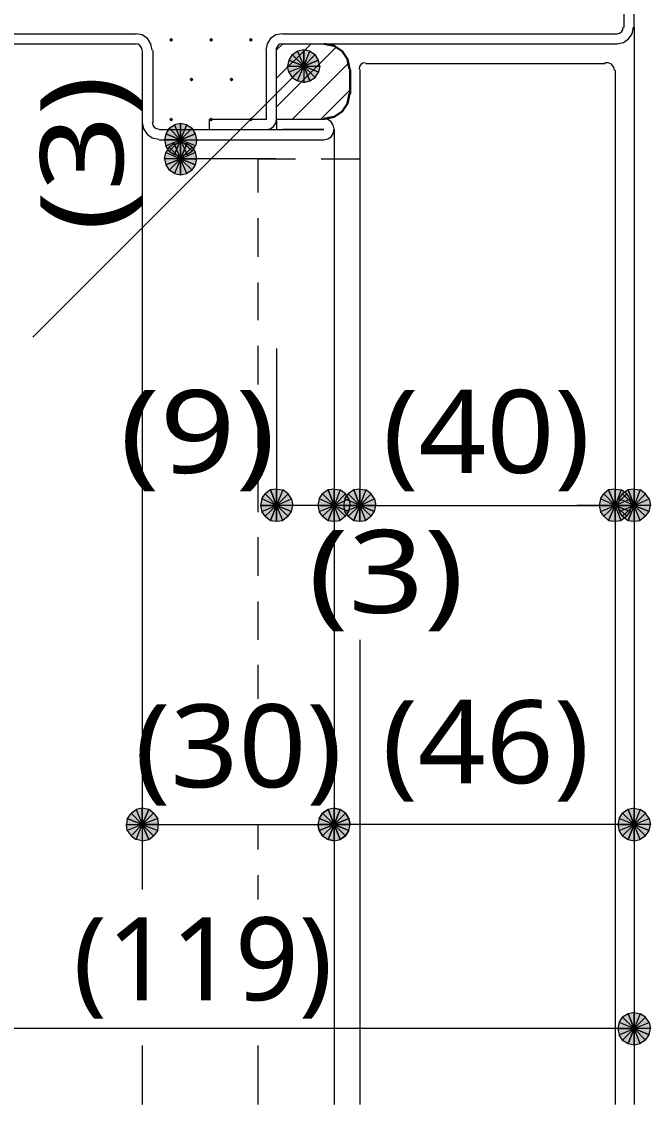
# Model space of a CAD drawing. Header units: millimetres. Extents: x 0 to 420, y 0 to 297.
# Drawn here: x 331.48 to 351.18, y 219.65 to 253.55 of the extents above; entities that cross this region are included whole.
import ezdxf
from ezdxf.enums import TextEntityAlignment as Align

# ---------------------------------------------------------------- set-up
doc = ezdxf.new("R2010")
doc.units = ezdxf.units.MM
doc.styles.add('kst32b', font='NotoSansJP-Variable.ttf')

msp = doc.modelspace()

# ---------------------------------------------------------------- hatches: boundary and pattern name
for points in [[(336.169, 253.026), (336.148, 253.005), (336.127, 252.984), (336.148, 252.963), (336.169, 252.942), (336.19, 252.963), (336.211, 252.984), (336.19, 253.005), (336.169, 253.026)], [(337.418, 253.026), (337.397, 253.005), (337.376, 252.984), (337.397, 252.963), (337.418, 252.942), (337.439, 252.963), (337.46, 252.984), (337.439, 253.005), (337.418, 253.026)], [(338.667, 253.026), (338.646, 253.005), (338.624, 252.984), (338.646, 252.963), (338.667, 252.942), (338.688, 252.963), (338.709, 252.984), (338.688, 253.005), (338.667, 253.026)], [(340.508, 251.693), (340.678, 251.799), (340.318, 252.158), (340.508, 251.693)], [(336.804, 251.778), (336.783, 251.756), (336.762, 251.735), (336.783, 251.714), (336.804, 251.693), (336.825, 251.714), (336.846, 251.735), (336.825, 251.756), (336.804, 251.778)], [(338.053, 251.778), (338.032, 251.756), (338.011, 251.735), (338.032, 251.714), (338.053, 251.693), (338.074, 251.714), (338.095, 251.735), (338.074, 251.756), (338.053, 251.778)], [(336.169, 250.529), (336.148, 250.507), (336.127, 250.486), (336.148, 250.465), (336.169, 250.444), (336.19, 250.465), (336.211, 250.486), (336.19, 250.507), (336.169, 250.529)], [(337.418, 250.529), (337.397, 250.507), (337.376, 250.486), (337.397, 250.465), (337.418, 250.444), (337.439, 250.465), (337.46, 250.486), (337.439, 250.507), (337.418, 250.529)], [(338.667, 250.529), (338.646, 250.507), (338.624, 250.486), (338.646, 250.465), (338.667, 250.444), (338.688, 250.465), (338.709, 250.486), (338.688, 250.507), (338.667, 250.529)], [(336, 250.042), (335.957, 249.851), (336.465, 249.851), (336, 250.042)], [(336.931, 249.068), (336.973, 249.259), (336.465, 249.259), (336.931, 249.068)], [(339.28, 237.934), (339.471, 237.913), (339.471, 238.4), (339.28, 237.934)], [(341.08, 237.934), (341.27, 237.913), (341.27, 238.4), (341.08, 237.934)], [(341.884, 237.934), (342.075, 237.913), (342.075, 238.4), (341.884, 237.934)], [(349.864, 237.934), (350.076, 237.913), (350.076, 238.4), (349.864, 237.934)], [(350.478, 237.934), (350.668, 237.913), (350.668, 238.4), (350.478, 237.934)], [(335.471, 228.875), (335.259, 228.917), (335.259, 228.409), (335.471, 228.875)], [(341.461, 228.875), (341.27, 228.917), (341.27, 228.409), (341.461, 228.875)], [(341.08, 227.944), (341.27, 227.901), (341.27, 228.409), (341.08, 227.944)], [(350.478, 227.944), (350.668, 227.901), (350.668, 228.409), (350.478, 227.944)], [(350.478, 221.551), (350.668, 221.509), (350.668, 222.017), (350.478, 221.551)]]:
    msp.add_hatch(color=7).paths.add_polyline_path(points)
h = msp.add_hatch(color=7)
h.paths.add_polyline_path([(340.318, 252.666), (340.127, 252.624), (340.318, 252.158), (340.318, 252.666)])
h.paths.add_polyline_path([(340.127, 252.624), (340.318, 252.158), (339.958, 252.518), (340.127, 252.624)])
h.paths.add_polyline_path([(340.318, 252.158), (339.958, 252.518), (339.852, 252.349), (340.318, 252.158)])
h = msp.add_hatch(color=7)
h.paths.add_polyline_path([(340.783, 252.349), (340.678, 252.518), (340.318, 252.158), (340.783, 252.349)])
h.paths.add_polyline_path([(340.678, 252.518), (340.318, 252.158), (340.508, 252.624), (340.678, 252.518)])
h.paths.add_polyline_path([(340.318, 252.158), (340.508, 252.624), (340.318, 252.666), (340.318, 252.158)])
h = msp.add_hatch(color=7)
h.paths.add_polyline_path([(339.852, 252.349), (339.81, 252.158), (340.318, 252.158), (339.852, 252.349)])
h.paths.add_polyline_path([(339.81, 252.158), (340.318, 252.158), (339.852, 251.968), (339.81, 252.158)])
h.paths.add_polyline_path([(340.318, 252.158), (339.852, 251.968), (339.958, 251.799), (340.318, 252.158)])
h = msp.add_hatch(color=7)
h.paths.add_polyline_path([(340.678, 251.799), (340.783, 251.968), (340.318, 252.158), (340.678, 251.799)])
h.paths.add_polyline_path([(340.783, 251.968), (340.318, 252.158), (340.826, 252.158), (340.783, 251.968)])
h.paths.add_polyline_path([(340.318, 252.158), (340.826, 252.158), (340.783, 252.349), (340.318, 252.158)])
h = msp.add_hatch(color=7)
h.paths.add_polyline_path([(339.958, 251.799), (340.127, 251.693), (340.318, 252.158), (339.958, 251.799)])
h.paths.add_polyline_path([(340.127, 251.693), (340.318, 252.158), (340.318, 251.65), (340.127, 251.693)])
h.paths.add_polyline_path([(340.318, 252.158), (340.318, 251.65), (340.508, 251.693), (340.318, 252.158)])
h = msp.add_hatch(color=7)
h.paths.add_polyline_path([(336.465, 250.359), (336.275, 250.317), (336.465, 249.851), (336.465, 250.359)])
h.paths.add_polyline_path([(336.275, 250.317), (336.465, 249.851), (336.105, 250.211), (336.275, 250.317)])
h.paths.add_polyline_path([(336.465, 249.851), (336.105, 250.211), (336, 250.042), (336.465, 249.851)])
h = msp.add_hatch(color=7)
h.paths.add_polyline_path([(336.931, 250.042), (336.825, 250.211), (336.465, 249.851), (336.931, 250.042)])
h.paths.add_polyline_path([(336.825, 250.211), (336.465, 249.851), (336.656, 250.317), (336.825, 250.211)])
h.paths.add_polyline_path([(336.465, 249.851), (336.656, 250.317), (336.465, 250.359), (336.465, 249.851)])
h = msp.add_hatch(color=7)
h.paths.add_polyline_path([(336.825, 249.491), (336.931, 249.661), (336.465, 249.851), (336.825, 249.491)])
h.paths.add_polyline_path([(336.931, 249.661), (336.465, 249.851), (336.973, 249.851), (336.931, 249.661)])
h.paths.add_polyline_path([(336.465, 249.851), (336.973, 249.851), (336.931, 250.042), (336.465, 249.851)])
h = msp.add_hatch(color=7)
h.paths.add_polyline_path([(335.957, 249.851), (336, 249.661), (336.465, 249.851), (335.957, 249.851)])
h.paths.add_polyline_path([(336, 249.661), (336.465, 249.851), (336.105, 249.491), (336, 249.661)])
h.paths.add_polyline_path([(336.465, 249.851), (336.105, 249.491), (336.275, 249.386), (336.465, 249.851)])
h = msp.add_hatch(color=7)
h.paths.add_polyline_path([(336.105, 249.618), (336, 249.449), (336.465, 249.259), (336.105, 249.618)])
h.paths.add_polyline_path([(336, 249.449), (336.465, 249.259), (335.957, 249.259), (336, 249.449)])
h.paths.add_polyline_path([(336.465, 249.259), (335.957, 249.259), (336, 249.068), (336.465, 249.259)])
h = msp.add_hatch(color=7)
h.paths.add_polyline_path([(336.656, 249.724), (336.465, 249.767), (336.465, 249.259), (336.656, 249.724)])
h.paths.add_polyline_path([(336.465, 249.767), (336.465, 249.259), (336.275, 249.724), (336.465, 249.767)])
h.paths.add_polyline_path([(336.465, 249.259), (336.275, 249.724), (336.105, 249.618), (336.465, 249.259)])
h = msp.add_hatch(color=7)
h.paths.add_polyline_path([(336.275, 249.386), (336.465, 249.343), (336.465, 249.851), (336.275, 249.386)])
h.paths.add_polyline_path([(336.465, 249.343), (336.465, 249.851), (336.656, 249.386), (336.465, 249.343)])
h.paths.add_polyline_path([(336.465, 249.851), (336.656, 249.386), (336.825, 249.491), (336.465, 249.851)])
h = msp.add_hatch(color=7)
h.paths.add_polyline_path([(336.973, 249.259), (336.931, 249.449), (336.465, 249.259), (336.973, 249.259)])
h.paths.add_polyline_path([(336.931, 249.449), (336.465, 249.259), (336.825, 249.618), (336.931, 249.449)])
h.paths.add_polyline_path([(336.465, 249.259), (336.825, 249.618), (336.656, 249.724), (336.465, 249.259)])
h = msp.add_hatch(color=7)
h.paths.add_polyline_path([(336, 249.068), (336.105, 248.899), (336.465, 249.259), (336, 249.068)])
h.paths.add_polyline_path([(336.105, 248.899), (336.465, 249.259), (336.275, 248.793), (336.105, 248.899)])
h.paths.add_polyline_path([(336.465, 249.259), (336.275, 248.793), (336.465, 248.751), (336.465, 249.259)])
h = msp.add_hatch(color=7)
h.paths.add_polyline_path([(336.465, 248.751), (336.656, 248.793), (336.465, 249.259), (336.465, 248.751)])
h.paths.add_polyline_path([(336.656, 248.793), (336.465, 249.259), (336.825, 248.899), (336.656, 248.793)])
h.paths.add_polyline_path([(336.465, 249.259), (336.825, 248.899), (336.931, 249.068), (336.465, 249.259)])
h = msp.add_hatch(color=7)
h.paths.add_polyline_path([(339.28, 238.887), (339.111, 238.76), (339.471, 238.4), (339.28, 238.887)])
h.paths.add_polyline_path([(339.111, 238.76), (339.471, 238.4), (339.005, 238.612), (339.111, 238.76)])
h.paths.add_polyline_path([(339.471, 238.4), (339.005, 238.612), (338.963, 238.4), (339.471, 238.4)])
h = msp.add_hatch(color=7)
h.paths.add_polyline_path([(339.831, 238.76), (339.662, 238.887), (339.471, 238.4), (339.831, 238.76)])
h.paths.add_polyline_path([(339.662, 238.887), (339.471, 238.4), (339.471, 238.908), (339.662, 238.887)])
h.paths.add_polyline_path([(339.471, 238.4), (339.471, 238.908), (339.28, 238.887), (339.471, 238.4)])
h = msp.add_hatch(color=7)
h.paths.add_polyline_path([(339.937, 238.21), (339.979, 238.4), (339.471, 238.4), (339.937, 238.21)])
h.paths.add_polyline_path([(339.979, 238.4), (339.471, 238.4), (339.937, 238.612), (339.979, 238.4)])
h.paths.add_polyline_path([(339.471, 238.4), (339.937, 238.612), (339.831, 238.76), (339.471, 238.4)])
h = msp.add_hatch(color=7)
h.paths.add_polyline_path([(341.08, 238.887), (340.91, 238.76), (341.27, 238.4), (341.08, 238.887)])
h.paths.add_polyline_path([(340.91, 238.76), (341.27, 238.4), (340.804, 238.612), (340.91, 238.76)])
h.paths.add_polyline_path([(341.27, 238.4), (340.804, 238.612), (340.762, 238.4), (341.27, 238.4)])
h = msp.add_hatch(color=7)
h.paths.add_polyline_path([(341.63, 238.76), (341.461, 238.887), (341.27, 238.4), (341.63, 238.76)])
h.paths.add_polyline_path([(341.461, 238.887), (341.27, 238.4), (341.27, 238.908), (341.461, 238.887)])
h.paths.add_polyline_path([(341.27, 238.4), (341.27, 238.908), (341.08, 238.887), (341.27, 238.4)])
h = msp.add_hatch(color=7)
h.paths.add_polyline_path([(341.736, 238.21), (341.778, 238.4), (341.27, 238.4), (341.736, 238.21)])
h.paths.add_polyline_path([(341.778, 238.4), (341.27, 238.4), (341.736, 238.612), (341.778, 238.4)])
h.paths.add_polyline_path([(341.27, 238.4), (341.736, 238.612), (341.63, 238.76), (341.27, 238.4)])
h = msp.add_hatch(color=7)
h.paths.add_polyline_path([(341.884, 238.887), (341.715, 238.76), (342.075, 238.4), (341.884, 238.887)])
h.paths.add_polyline_path([(341.715, 238.76), (342.075, 238.4), (341.609, 238.612), (341.715, 238.76)])
h.paths.add_polyline_path([(342.075, 238.4), (341.609, 238.612), (341.566, 238.4), (342.075, 238.4)])
h = msp.add_hatch(color=7)
h.paths.add_polyline_path([(342.434, 238.76), (342.265, 238.887), (342.075, 238.4), (342.434, 238.76)])
h.paths.add_polyline_path([(342.265, 238.887), (342.075, 238.4), (342.075, 238.908), (342.265, 238.887)])
h.paths.add_polyline_path([(342.075, 238.4), (342.075, 238.908), (341.884, 238.887), (342.075, 238.4)])
h = msp.add_hatch(color=7)
h.paths.add_polyline_path([(342.54, 238.21), (342.582, 238.4), (342.075, 238.4), (342.54, 238.21)])
h.paths.add_polyline_path([(342.582, 238.4), (342.075, 238.4), (342.54, 238.612), (342.582, 238.4)])
h.paths.add_polyline_path([(342.075, 238.4), (342.54, 238.612), (342.434, 238.76), (342.075, 238.4)])
h = msp.add_hatch(color=7)
h.paths.add_polyline_path([(349.864, 238.887), (349.716, 238.76), (350.076, 238.4), (349.864, 238.887)])
h.paths.add_polyline_path([(349.716, 238.76), (350.076, 238.4), (349.61, 238.612), (349.716, 238.76)])
h.paths.add_polyline_path([(350.076, 238.4), (349.61, 238.612), (349.568, 238.4), (350.076, 238.4)])
h = msp.add_hatch(color=7)
h.paths.add_polyline_path([(350.435, 238.76), (350.266, 238.887), (350.076, 238.4), (350.435, 238.76)])
h.paths.add_polyline_path([(350.266, 238.887), (350.076, 238.4), (350.076, 238.908), (350.266, 238.887)])
h.paths.add_polyline_path([(350.076, 238.4), (350.076, 238.908), (349.864, 238.887), (350.076, 238.4)])
h = msp.add_hatch(color=7)
h.paths.add_polyline_path([(350.541, 238.21), (350.584, 238.4), (350.076, 238.4), (350.541, 238.21)])
h.paths.add_polyline_path([(350.584, 238.4), (350.076, 238.4), (350.541, 238.612), (350.584, 238.4)])
h.paths.add_polyline_path([(350.076, 238.4), (350.541, 238.612), (350.435, 238.76), (350.076, 238.4)])
h = msp.add_hatch(color=7)
h.paths.add_polyline_path([(350.478, 238.887), (350.308, 238.76), (350.668, 238.4), (350.478, 238.887)])
h.paths.add_polyline_path([(350.308, 238.76), (350.668, 238.4), (350.203, 238.612), (350.308, 238.76)])
h.paths.add_polyline_path([(350.668, 238.4), (350.203, 238.612), (350.16, 238.4), (350.668, 238.4)])
h = msp.add_hatch(color=7)
h.paths.add_polyline_path([(351.028, 238.76), (350.859, 238.887), (350.668, 238.4), (351.028, 238.76)])
h.paths.add_polyline_path([(350.859, 238.887), (350.668, 238.4), (350.668, 238.908), (350.859, 238.887)])
h.paths.add_polyline_path([(350.668, 238.4), (350.668, 238.908), (350.478, 238.887), (350.668, 238.4)])
h = msp.add_hatch(color=7)
h.paths.add_polyline_path([(351.134, 238.21), (351.176, 238.4), (350.668, 238.4), (351.134, 238.21)])
h.paths.add_polyline_path([(351.176, 238.4), (350.668, 238.4), (351.134, 238.612), (351.176, 238.4)])
h.paths.add_polyline_path([(350.668, 238.4), (351.134, 238.612), (351.028, 238.76), (350.668, 238.4)])
h = msp.add_hatch(color=7)
h.paths.add_polyline_path([(338.963, 238.4), (339.005, 238.21), (339.471, 238.4), (338.963, 238.4)])
h.paths.add_polyline_path([(339.005, 238.21), (339.471, 238.4), (339.111, 238.062), (339.005, 238.21)])
h.paths.add_polyline_path([(339.471, 238.4), (339.111, 238.062), (339.28, 237.934), (339.471, 238.4)])
h = msp.add_hatch(color=7)
h.paths.add_polyline_path([(339.471, 237.913), (339.662, 237.934), (339.471, 238.4), (339.471, 237.913)])
h.paths.add_polyline_path([(339.662, 237.934), (339.471, 238.4), (339.831, 238.062), (339.662, 237.934)])
h.paths.add_polyline_path([(339.471, 238.4), (339.831, 238.062), (339.937, 238.21), (339.471, 238.4)])
h = msp.add_hatch(color=7)
h.paths.add_polyline_path([(340.762, 238.4), (340.804, 238.21), (341.27, 238.4), (340.762, 238.4)])
h.paths.add_polyline_path([(340.804, 238.21), (341.27, 238.4), (340.91, 238.062), (340.804, 238.21)])
h.paths.add_polyline_path([(341.27, 238.4), (340.91, 238.062), (341.08, 237.934), (341.27, 238.4)])
h = msp.add_hatch(color=7)
h.paths.add_polyline_path([(341.27, 237.913), (341.461, 237.934), (341.27, 238.4), (341.27, 237.913)])
h.paths.add_polyline_path([(341.461, 237.934), (341.27, 238.4), (341.63, 238.062), (341.461, 237.934)])
h.paths.add_polyline_path([(341.27, 238.4), (341.63, 238.062), (341.736, 238.21), (341.27, 238.4)])
h = msp.add_hatch(color=7)
h.paths.add_polyline_path([(341.566, 238.4), (341.609, 238.21), (342.075, 238.4), (341.566, 238.4)])
h.paths.add_polyline_path([(341.609, 238.21), (342.075, 238.4), (341.715, 238.062), (341.609, 238.21)])
h.paths.add_polyline_path([(342.075, 238.4), (341.715, 238.062), (341.884, 237.934), (342.075, 238.4)])
h = msp.add_hatch(color=7)
h.paths.add_polyline_path([(342.075, 237.913), (342.265, 237.934), (342.075, 238.4), (342.075, 237.913)])
h.paths.add_polyline_path([(342.265, 237.934), (342.075, 238.4), (342.434, 238.062), (342.265, 237.934)])
h.paths.add_polyline_path([(342.075, 238.4), (342.434, 238.062), (342.54, 238.21), (342.075, 238.4)])
h = msp.add_hatch(color=7)
h.paths.add_polyline_path([(349.568, 238.4), (349.61, 238.21), (350.076, 238.4), (349.568, 238.4)])
h.paths.add_polyline_path([(349.61, 238.21), (350.076, 238.4), (349.716, 238.062), (349.61, 238.21)])
h.paths.add_polyline_path([(350.076, 238.4), (349.716, 238.062), (349.864, 237.934), (350.076, 238.4)])
h = msp.add_hatch(color=7)
h.paths.add_polyline_path([(350.076, 237.913), (350.266, 237.934), (350.076, 238.4), (350.076, 237.913)])
h.paths.add_polyline_path([(350.266, 237.934), (350.076, 238.4), (350.435, 238.062), (350.266, 237.934)])
h.paths.add_polyline_path([(350.076, 238.4), (350.435, 238.062), (350.541, 238.21), (350.076, 238.4)])
h = msp.add_hatch(color=7)
h.paths.add_polyline_path([(350.16, 238.4), (350.203, 238.21), (350.668, 238.4), (350.16, 238.4)])
h.paths.add_polyline_path([(350.203, 238.21), (350.668, 238.4), (350.308, 238.062), (350.203, 238.21)])
h.paths.add_polyline_path([(350.668, 238.4), (350.308, 238.062), (350.478, 237.934), (350.668, 238.4)])
h = msp.add_hatch(color=7)
h.paths.add_polyline_path([(350.668, 237.913), (350.859, 237.934), (350.668, 238.4), (350.668, 237.913)])
h.paths.add_polyline_path([(350.859, 237.934), (350.668, 238.4), (351.028, 238.062), (350.859, 237.934)])
h.paths.add_polyline_path([(350.668, 238.4), (351.028, 238.062), (351.134, 238.21), (350.668, 238.4)])
h = msp.add_hatch(color=7)
h.paths.add_polyline_path([(335.259, 228.917), (335.068, 228.875), (335.259, 228.409), (335.259, 228.917)])
h.paths.add_polyline_path([(335.068, 228.875), (335.259, 228.409), (334.92, 228.769), (335.068, 228.875)])
h.paths.add_polyline_path([(335.259, 228.409), (334.92, 228.769), (334.793, 228.6), (335.259, 228.409)])
h = msp.add_hatch(color=7)
h.paths.add_polyline_path([(335.767, 228.409), (335.746, 228.6), (335.259, 228.409), (335.767, 228.409)])
h.paths.add_polyline_path([(335.746, 228.6), (335.259, 228.409), (335.619, 228.769), (335.746, 228.6)])
h.paths.add_polyline_path([(335.259, 228.409), (335.619, 228.769), (335.471, 228.875), (335.259, 228.409)])
h = msp.add_hatch(color=7)
h.paths.add_polyline_path([(341.08, 228.875), (340.91, 228.769), (341.27, 228.409), (341.08, 228.875)])
h.paths.add_polyline_path([(340.91, 228.769), (341.27, 228.409), (340.804, 228.6), (340.91, 228.769)])
h.paths.add_polyline_path([(341.27, 228.409), (340.804, 228.6), (340.762, 228.409), (341.27, 228.409)])
h = msp.add_hatch(color=7)
h.paths.add_polyline_path([(341.27, 228.917), (341.08, 228.875), (341.27, 228.409), (341.27, 228.917)])
h.paths.add_polyline_path([(341.08, 228.875), (341.27, 228.409), (340.91, 228.769), (341.08, 228.875)])
h.paths.add_polyline_path([(341.27, 228.409), (340.91, 228.769), (340.804, 228.6), (341.27, 228.409)])
h = msp.add_hatch(color=7)
h.paths.add_polyline_path([(341.63, 228.769), (341.461, 228.875), (341.27, 228.409), (341.63, 228.769)])
h.paths.add_polyline_path([(341.461, 228.875), (341.27, 228.409), (341.27, 228.917), (341.461, 228.875)])
h.paths.add_polyline_path([(341.27, 228.409), (341.27, 228.917), (341.08, 228.875), (341.27, 228.409)])
h = msp.add_hatch(color=7)
h.paths.add_polyline_path([(341.778, 228.409), (341.736, 228.6), (341.27, 228.409), (341.778, 228.409)])
h.paths.add_polyline_path([(341.736, 228.6), (341.27, 228.409), (341.63, 228.769), (341.736, 228.6)])
h.paths.add_polyline_path([(341.27, 228.409), (341.63, 228.769), (341.461, 228.875), (341.27, 228.409)])
h = msp.add_hatch(color=7)
h.paths.add_polyline_path([(350.478, 228.875), (350.308, 228.769), (350.668, 228.409), (350.478, 228.875)])
h.paths.add_polyline_path([(350.308, 228.769), (350.668, 228.409), (350.203, 228.6), (350.308, 228.769)])
h.paths.add_polyline_path([(350.668, 228.409), (350.203, 228.6), (350.16, 228.409), (350.668, 228.409)])
h = msp.add_hatch(color=7)
h.paths.add_polyline_path([(351.028, 228.769), (350.859, 228.875), (350.668, 228.409), (351.028, 228.769)])
h.paths.add_polyline_path([(350.859, 228.875), (350.668, 228.409), (350.668, 228.917), (350.859, 228.875)])
h.paths.add_polyline_path([(350.668, 228.409), (350.668, 228.917), (350.478, 228.875), (350.668, 228.409)])
h = msp.add_hatch(color=7)
h.paths.add_polyline_path([(334.793, 228.6), (334.772, 228.409), (335.259, 228.409), (334.793, 228.6)])
h.paths.add_polyline_path([(334.772, 228.409), (335.259, 228.409), (334.793, 228.219), (334.772, 228.409)])
h.paths.add_polyline_path([(335.259, 228.409), (334.793, 228.219), (334.92, 228.05), (335.259, 228.409)])
h = msp.add_hatch(color=7)
h.paths.add_polyline_path([(340.804, 228.6), (340.762, 228.409), (341.27, 228.409), (340.804, 228.6)])
h.paths.add_polyline_path([(340.762, 228.409), (341.27, 228.409), (340.804, 228.219), (340.762, 228.409)])
h.paths.add_polyline_path([(341.27, 228.409), (340.804, 228.219), (340.91, 228.05), (341.27, 228.409)])
h = msp.add_hatch(color=7)
h.paths.add_polyline_path([(341.736, 228.219), (341.778, 228.409), (341.27, 228.409), (341.736, 228.219)])
h.paths.add_polyline_path([(341.778, 228.409), (341.27, 228.409), (341.736, 228.6), (341.778, 228.409)])
h.paths.add_polyline_path([(341.27, 228.409), (341.736, 228.6), (341.63, 228.769), (341.27, 228.409)])
h = msp.add_hatch(color=7)
h.paths.add_polyline_path([(351.134, 228.219), (351.176, 228.409), (350.668, 228.409), (351.134, 228.219)])
h.paths.add_polyline_path([(351.176, 228.409), (350.668, 228.409), (351.134, 228.6), (351.176, 228.409)])
h.paths.add_polyline_path([(350.668, 228.409), (351.134, 228.6), (351.028, 228.769), (350.668, 228.409)])
h = msp.add_hatch(color=7)
h.paths.add_polyline_path([(334.92, 228.05), (335.068, 227.944), (335.259, 228.409), (334.92, 228.05)])
h.paths.add_polyline_path([(335.068, 227.944), (335.259, 228.409), (335.259, 227.901), (335.068, 227.944)])
h.paths.add_polyline_path([(335.259, 228.409), (335.259, 227.901), (335.471, 227.944), (335.259, 228.409)])
h = msp.add_hatch(color=7)
h.paths.add_polyline_path([(335.471, 227.944), (335.619, 228.05), (335.259, 228.409), (335.471, 227.944)])
h.paths.add_polyline_path([(335.619, 228.05), (335.259, 228.409), (335.746, 228.219), (335.619, 228.05)])
h.paths.add_polyline_path([(335.259, 228.409), (335.746, 228.219), (335.767, 228.409), (335.259, 228.409)])
h = msp.add_hatch(color=7)
h.paths.add_polyline_path([(340.762, 228.409), (340.804, 228.219), (341.27, 228.409), (340.762, 228.409)])
h.paths.add_polyline_path([(340.804, 228.219), (341.27, 228.409), (340.91, 228.05), (340.804, 228.219)])
h.paths.add_polyline_path([(341.27, 228.409), (340.91, 228.05), (341.08, 227.944), (341.27, 228.409)])
h = msp.add_hatch(color=7)
h.paths.add_polyline_path([(340.91, 228.05), (341.08, 227.944), (341.27, 228.409), (340.91, 228.05)])
h.paths.add_polyline_path([(341.08, 227.944), (341.27, 228.409), (341.27, 227.901), (341.08, 227.944)])
h.paths.add_polyline_path([(341.27, 228.409), (341.27, 227.901), (341.461, 227.944), (341.27, 228.409)])
h = msp.add_hatch(color=7)
h.paths.add_polyline_path([(341.461, 227.944), (341.63, 228.05), (341.27, 228.409), (341.461, 227.944)])
h.paths.add_polyline_path([(341.63, 228.05), (341.27, 228.409), (341.736, 228.219), (341.63, 228.05)])
h.paths.add_polyline_path([(341.27, 228.409), (341.736, 228.219), (341.778, 228.409), (341.27, 228.409)])
h = msp.add_hatch(color=7)
h.paths.add_polyline_path([(341.27, 227.901), (341.461, 227.944), (341.27, 228.409), (341.27, 227.901)])
h.paths.add_polyline_path([(341.461, 227.944), (341.27, 228.409), (341.63, 228.05), (341.461, 227.944)])
h.paths.add_polyline_path([(341.27, 228.409), (341.63, 228.05), (341.736, 228.219), (341.27, 228.409)])
h = msp.add_hatch(color=7)
h.paths.add_polyline_path([(350.16, 228.409), (350.203, 228.219), (350.668, 228.409), (350.16, 228.409)])
h.paths.add_polyline_path([(350.203, 228.219), (350.668, 228.409), (350.308, 228.05), (350.203, 228.219)])
h.paths.add_polyline_path([(350.668, 228.409), (350.308, 228.05), (350.478, 227.944), (350.668, 228.409)])
h = msp.add_hatch(color=7)
h.paths.add_polyline_path([(350.668, 227.901), (350.859, 227.944), (350.668, 228.409), (350.668, 227.901)])
h.paths.add_polyline_path([(350.859, 227.944), (350.668, 228.409), (351.028, 228.05), (350.859, 227.944)])
h.paths.add_polyline_path([(350.668, 228.409), (351.028, 228.05), (351.134, 228.219), (350.668, 228.409)])
h = msp.add_hatch(color=7)
h.paths.add_polyline_path([(350.478, 222.483), (350.308, 222.377), (350.668, 222.017), (350.478, 222.483)])
h.paths.add_polyline_path([(350.308, 222.377), (350.668, 222.017), (350.203, 222.208), (350.308, 222.377)])
h.paths.add_polyline_path([(350.668, 222.017), (350.203, 222.208), (350.16, 222.017), (350.668, 222.017)])
h = msp.add_hatch(color=7)
h.paths.add_polyline_path([(351.028, 222.377), (350.859, 222.483), (350.668, 222.017), (351.028, 222.377)])
h.paths.add_polyline_path([(350.859, 222.483), (350.668, 222.017), (350.668, 222.525), (350.859, 222.483)])
h.paths.add_polyline_path([(350.668, 222.017), (350.668, 222.525), (350.478, 222.483), (350.668, 222.017)])
h = msp.add_hatch(color=7)
h.paths.add_polyline_path([(351.134, 221.827), (351.176, 222.017), (350.668, 222.017), (351.134, 221.827)])
h.paths.add_polyline_path([(351.176, 222.017), (350.668, 222.017), (351.134, 222.208), (351.176, 222.017)])
h.paths.add_polyline_path([(350.668, 222.017), (351.134, 222.208), (351.028, 222.377), (350.668, 222.017)])
h = msp.add_hatch(color=7)
h.paths.add_polyline_path([(350.16, 222.017), (350.203, 221.827), (350.668, 222.017), (350.16, 222.017)])
h.paths.add_polyline_path([(350.203, 221.827), (350.668, 222.017), (350.308, 221.657), (350.203, 221.827)])
h.paths.add_polyline_path([(350.668, 222.017), (350.308, 221.657), (350.478, 221.551), (350.668, 222.017)])
h = msp.add_hatch(color=7)
h.paths.add_polyline_path([(350.668, 221.509), (350.859, 221.551), (350.668, 222.017), (350.668, 221.509)])
h.paths.add_polyline_path([(350.859, 221.551), (350.668, 222.017), (351.028, 221.657), (350.859, 221.551)])
h.paths.add_polyline_path([(350.668, 222.017), (351.028, 221.657), (351.134, 221.827), (350.668, 222.017)])

# ---------------------------------------------------------------- linework, layer by layer
at = {"lineweight": 13}
for points in [[(350.351, 253.365), (350.351, 257.323)], [(350.668, 253.365), (350.668, 257.323)], [(350.128, 253.174), (350.207, 253.19), (350.271, 253.233), (350.314, 253.297), (350.329, 253.376)], [(350.128, 252.857), (350.33, 252.898), (350.495, 253.009), (350.606, 253.174), (350.647, 253.376)], [(350.668, 253.365), (350.668, 219.646)], [(327.194, 253.174), (335.068, 253.174)], [(335.576, 252.656), (335.536, 252.858), (335.424, 253.023), (335.26, 253.134), (335.058, 253.174)], [(339.651, 253.174), (339.449, 253.134), (339.284, 253.023), (339.173, 252.858), (339.132, 252.656)], [(339.662, 253.174), (350.139, 253.174)], [(327.194, 252.857), (335.068, 252.857)], [(335.259, 252.656), (335.243, 252.734), (335.2, 252.798), (335.136, 252.841), (335.058, 252.857)], [(335.259, 252.645), (335.259, 250.38)], [(335.597, 252.645), (335.597, 250.38)], [(339.154, 250.486), (339.154, 252.645)], [(339.651, 252.857), (339.573, 252.841), (339.509, 252.798), (339.466, 252.734), (339.45, 252.656)], [(339.471, 252.666), (339.662, 252.857)], [(339.471, 251.778), (340.551, 252.857)], [(339.471, 250.888), (341.334, 252.751)], [(339.471, 250.486), (339.471, 252.645)], [(339.662, 252.857), (350.139, 252.857)], [(339.958, 250.486), (341.736, 252.264)], [(342.254, 252.264), (342.176, 252.249), (342.112, 252.205), (342.069, 252.142), (342.053, 252.063)], [(350.054, 252.034), (350.045, 252.088), (350.025, 252.137), (349.995, 252.181), (349.955, 252.217), (349.908, 252.244), (349.857, 252.26), (349.804, 252.264), (349.751, 252.257)], [(340.318, 252.158), (331.83, 243.671)], [(342.075, 252.053), (342.075, 237.913)], [(342.265, 252.243), (349.758, 252.243)], [(350.076, 252.031), (350.076, 219.646)], [(340.847, 250.486), (341.778, 251.418)], [(335.259, 250.391), (335.3, 250.189), (335.411, 250.024), (335.576, 249.913), (335.777, 249.872)], [(335.259, 250.38), (335.259, 226.378)], [(335.576, 250.391), (335.592, 250.313), (335.635, 250.249), (335.699, 250.206), (335.777, 250.19)], [(337.354, 250.486), (337.354, 250.169)], [(339.154, 250.486), (337.354, 250.486)], [(339.143, 250.169), (339.271, 250.195), (339.375, 250.265), (339.445, 250.369), (339.471, 250.497)], [(340.974, 250.486), (339.471, 250.486)], [(339.471, 250.486), (339.471, 250.169)], [(340.942, 249.851), (341.07, 249.877), (341.174, 249.947), (341.244, 250.052), (341.27, 250.179), (341.244, 250.307), (341.174, 250.411), (341.07, 250.482), (340.942, 250.507)], [(335.788, 250.169), (340.953, 250.169)], [(340.953, 250.169), (339.662, 250.169)], [(341.27, 250.169), (341.27, 219.646)], [(335.788, 249.851), (340.953, 249.851)], [(336.465, 249.851), (336.465, 249.259)], [(339.45, 249.259), (336.423, 249.259)], [(338.878, 249.259), (338.878, 248.2)], [(338.878, 249.259), (340.064, 249.259)], [(340.868, 249.259), (342.075, 249.259)], [(338.878, 247.396), (338.878, 246.189)], [(338.878, 245.385), (338.878, 244.2)], [(338.878, 243.396), (338.878, 242.189)], [(339.471, 243.311), (339.471, 238.4)], [(338.878, 241.385), (338.878, 240.199)], [(338.878, 239.395), (338.878, 238.188)], [(342.075, 238.4), (341.27, 238.4), (339.471, 238.4)], [(342.075, 238.4), (349.546, 238.4)], [(350.076, 238.4), (348.869, 238.4)], [(350.076, 238.4), (350.668, 238.4)], [(338.878, 237.405), (338.878, 236.199)], [(338.878, 235.395), (338.878, 234.188)], [(342.075, 234.188), (342.075, 219.646)], [(338.878, 233.405), (338.878, 232.346)], [(335.259, 228.409), (341.27, 228.409)], [(338.878, 228.409), (338.878, 227.626)], [(350.668, 228.409), (341.27, 228.409)], [(338.878, 226.822), (338.878, 226.06)], [(350.668, 222.017), (326.665, 222.017), (321.67, 222.017)], [(335.259, 221.488), (335.259, 219.646)], [(338.878, 221.488), (338.878, 219.646)]]:
    msp.add_lwpolyline(points, dxfattribs=at)
at = {"lineweight": 0}
for points in [[(336.169, 253.026), (336.148, 253.005), (336.127, 252.984), (336.148, 252.963), (336.169, 252.942), (336.19, 252.963), (336.211, 252.984), (336.19, 253.005)], [(337.418, 253.026), (337.397, 253.005), (337.376, 252.984), (337.397, 252.963), (337.418, 252.942), (337.439, 252.963), (337.46, 252.984), (337.439, 253.005)], [(338.667, 253.026), (338.646, 253.005), (338.624, 252.984), (338.646, 252.963), (338.667, 252.942), (338.688, 252.963), (338.709, 252.984), (338.688, 253.005)], [(340.127, 252.624), (340.318, 252.158), (339.958, 252.518)], [(340.318, 252.666), (340.127, 252.624), (340.318, 252.158)], [(340.318, 252.158), (340.508, 252.624), (340.318, 252.666)], [(340.678, 252.518), (340.318, 252.158), (340.508, 252.624)], [(339.852, 252.349), (339.81, 252.158), (340.318, 252.158)], [(340.318, 252.158), (339.958, 252.518), (339.852, 252.349)], [(340.783, 252.349), (340.678, 252.518), (340.318, 252.158)], [(340.318, 252.158), (340.826, 252.158), (340.783, 252.349)], [(339.81, 252.158), (340.318, 252.158), (339.852, 251.968)], [(340.318, 252.158), (339.852, 251.968), (339.958, 251.799)], [(339.958, 251.799), (340.127, 251.693), (340.318, 252.158)], [(340.127, 251.693), (340.318, 252.158), (340.318, 251.65)], [(340.678, 251.799), (340.783, 251.968), (340.318, 252.158)], [(340.783, 251.968), (340.318, 252.158), (340.826, 252.158)], [(340.318, 252.158), (340.318, 251.65), (340.508, 251.693)], [(340.508, 251.693), (340.678, 251.799), (340.318, 252.158)], [(336.804, 251.778), (336.783, 251.756), (336.762, 251.735), (336.783, 251.714), (336.804, 251.693), (336.825, 251.714), (336.846, 251.735), (336.825, 251.756)], [(338.053, 251.778), (338.032, 251.756), (338.011, 251.735), (338.032, 251.714), (338.053, 251.693), (338.074, 251.714), (338.095, 251.735), (338.074, 251.756)], [(336.465, 249.851), (336.105, 250.211), (336, 250.042)], [(336.275, 250.317), (336.465, 249.851), (336.105, 250.211)], [(336.169, 250.529), (336.148, 250.507), (336.127, 250.486), (336.148, 250.465), (336.169, 250.444), (336.19, 250.465), (336.211, 250.486), (336.19, 250.507)], [(336.465, 250.359), (336.275, 250.317), (336.465, 249.851)], [(336.465, 249.851), (336.656, 250.317), (336.465, 250.359)], [(336.825, 250.211), (336.465, 249.851), (336.656, 250.317)], [(336.931, 250.042), (336.825, 250.211), (336.465, 249.851)], [(337.418, 250.529), (337.397, 250.507), (337.376, 250.486), (337.397, 250.465), (337.418, 250.444), (337.439, 250.465), (337.46, 250.486), (337.439, 250.507)], [(338.667, 250.529), (338.646, 250.507), (338.624, 250.486), (338.646, 250.465), (338.667, 250.444), (338.688, 250.465), (338.709, 250.486), (338.688, 250.507)], [(336, 250.042), (335.957, 249.851), (336.465, 249.851)], [(336.465, 249.851), (336.973, 249.851), (336.931, 250.042)], [(335.957, 249.851), (336, 249.661), (336.465, 249.851)], [(336, 249.661), (336.465, 249.851), (336.105, 249.491)], [(336.105, 249.618), (336, 249.449), (336.465, 249.259)], [(336.465, 249.851), (336.105, 249.491), (336.275, 249.386)], [(336.465, 249.259), (336.275, 249.724), (336.105, 249.618)], [(336.275, 249.386), (336.465, 249.343), (336.465, 249.851)], [(336.465, 249.767), (336.465, 249.259), (336.275, 249.724)], [(336.465, 249.343), (336.465, 249.851), (336.656, 249.386)], [(336.465, 249.851), (336.656, 249.386), (336.825, 249.491)], [(336.825, 249.491), (336.931, 249.661), (336.465, 249.851)], [(336.931, 249.661), (336.465, 249.851), (336.973, 249.851)], [(336.656, 249.724), (336.465, 249.767), (336.465, 249.259)], [(336.465, 249.259), (336.825, 249.618), (336.656, 249.724)], [(336.931, 249.449), (336.465, 249.259), (336.825, 249.618)], [(336, 249.449), (336.465, 249.259), (335.957, 249.259)], [(336.465, 249.259), (335.957, 249.259), (336, 249.068)], [(336, 249.068), (336.105, 248.899), (336.465, 249.259)], [(336.105, 248.899), (336.465, 249.259), (336.275, 248.793)], [(336.465, 249.259), (336.275, 248.793), (336.465, 248.751)], [(336.973, 249.259), (336.931, 249.449), (336.465, 249.259)], [(336.465, 248.751), (336.656, 248.793), (336.465, 249.259)], [(336.656, 248.793), (336.465, 249.259), (336.825, 248.899)], [(336.465, 249.259), (336.825, 248.899), (336.931, 249.068)], [(336.931, 249.068), (336.973, 249.259), (336.465, 249.259)], [(339.111, 238.76), (339.471, 238.4), (339.005, 238.612)], [(339.28, 238.887), (339.111, 238.76), (339.471, 238.4)], [(339.471, 238.4), (339.471, 238.908), (339.28, 238.887)], [(339.662, 238.887), (339.471, 238.4), (339.471, 238.908)], [(339.831, 238.76), (339.662, 238.887), (339.471, 238.4)], [(339.471, 238.4), (339.937, 238.612), (339.831, 238.76)], [(340.91, 238.76), (341.27, 238.4), (340.804, 238.612)], [(341.08, 238.887), (340.91, 238.76), (341.27, 238.4)], [(341.27, 238.4), (341.27, 238.908), (341.08, 238.887)], [(341.461, 238.887), (341.27, 238.4), (341.27, 238.908)], [(341.63, 238.76), (341.461, 238.887), (341.27, 238.4)], [(341.27, 238.4), (341.736, 238.612), (341.63, 238.76)], [(341.715, 238.76), (342.075, 238.4), (341.609, 238.612)], [(341.884, 238.887), (341.715, 238.76), (342.075, 238.4)], [(342.075, 238.4), (342.075, 238.908), (341.884, 238.887)], [(342.265, 238.887), (342.075, 238.4), (342.075, 238.908)], [(342.434, 238.76), (342.265, 238.887), (342.075, 238.4)], [(342.075, 238.4), (342.54, 238.612), (342.434, 238.76)], [(349.716, 238.76), (350.076, 238.4), (349.61, 238.612)], [(349.864, 238.887), (349.716, 238.76), (350.076, 238.4)], [(350.076, 238.4), (350.076, 238.908), (349.864, 238.887)], [(350.266, 238.887), (350.076, 238.4), (350.076, 238.908)], [(350.435, 238.76), (350.266, 238.887), (350.076, 238.4)], [(350.076, 238.4), (350.541, 238.612), (350.435, 238.76)], [(350.308, 238.76), (350.668, 238.4), (350.203, 238.612)], [(350.478, 238.887), (350.308, 238.76), (350.668, 238.4)], [(350.668, 238.4), (350.668, 238.908), (350.478, 238.887)], [(350.859, 238.887), (350.668, 238.4), (350.668, 238.908)], [(351.028, 238.76), (350.859, 238.887), (350.668, 238.4)], [(350.668, 238.4), (351.134, 238.612), (351.028, 238.76)], [(339.471, 238.4), (339.005, 238.612), (338.963, 238.4)], [(338.963, 238.4), (339.005, 238.21), (339.471, 238.4)], [(339.005, 238.21), (339.471, 238.4), (339.111, 238.062)], [(339.471, 238.4), (339.111, 238.062), (339.28, 237.934)], [(339.28, 237.934), (339.471, 237.913), (339.471, 238.4)], [(339.979, 238.4), (339.471, 238.4), (339.937, 238.612)], [(339.471, 237.913), (339.662, 237.934), (339.471, 238.4)], [(339.662, 237.934), (339.471, 238.4), (339.831, 238.062)], [(339.471, 238.4), (339.831, 238.062), (339.937, 238.21)], [(339.937, 238.21), (339.979, 238.4), (339.471, 238.4)], [(341.27, 238.4), (340.804, 238.612), (340.762, 238.4)], [(340.762, 238.4), (340.804, 238.21), (341.27, 238.4)], [(340.804, 238.21), (341.27, 238.4), (340.91, 238.062)], [(341.27, 238.4), (340.91, 238.062), (341.08, 237.934)], [(341.08, 237.934), (341.27, 237.913), (341.27, 238.4)], [(341.778, 238.4), (341.27, 238.4), (341.736, 238.612)], [(341.27, 237.913), (341.461, 237.934), (341.27, 238.4)], [(341.461, 237.934), (341.27, 238.4), (341.63, 238.062)], [(341.27, 238.4), (341.63, 238.062), (341.736, 238.21)], [(341.736, 238.21), (341.778, 238.4), (341.27, 238.4)], [(342.075, 238.4), (341.609, 238.612), (341.566, 238.4)], [(341.566, 238.4), (341.609, 238.21), (342.075, 238.4)], [(341.609, 238.21), (342.075, 238.4), (341.715, 238.062)], [(342.075, 238.4), (341.715, 238.062), (341.884, 237.934)], [(341.884, 237.934), (342.075, 237.913), (342.075, 238.4)], [(342.582, 238.4), (342.075, 238.4), (342.54, 238.612)], [(342.075, 237.913), (342.265, 237.934), (342.075, 238.4)], [(342.265, 237.934), (342.075, 238.4), (342.434, 238.062)], [(342.075, 238.4), (342.434, 238.062), (342.54, 238.21)], [(342.54, 238.21), (342.582, 238.4), (342.075, 238.4)], [(350.076, 238.4), (349.61, 238.612), (349.568, 238.4)], [(349.568, 238.4), (349.61, 238.21), (350.076, 238.4)], [(349.61, 238.21), (350.076, 238.4), (349.716, 238.062)], [(350.076, 238.4), (349.716, 238.062), (349.864, 237.934)], [(349.864, 237.934), (350.076, 237.913), (350.076, 238.4)], [(350.584, 238.4), (350.076, 238.4), (350.541, 238.612)], [(350.076, 237.913), (350.266, 237.934), (350.076, 238.4)], [(350.266, 237.934), (350.076, 238.4), (350.435, 238.062)], [(350.076, 238.4), (350.435, 238.062), (350.541, 238.21)], [(350.541, 238.21), (350.584, 238.4), (350.076, 238.4)], [(350.668, 238.4), (350.203, 238.612), (350.16, 238.4)], [(350.16, 238.4), (350.203, 238.21), (350.668, 238.4)], [(350.203, 238.21), (350.668, 238.4), (350.308, 238.062)], [(350.668, 238.4), (350.308, 238.062), (350.478, 237.934)], [(350.478, 237.934), (350.668, 237.913), (350.668, 238.4)], [(351.176, 238.4), (350.668, 238.4), (351.134, 238.612)], [(350.668, 237.913), (350.859, 237.934), (350.668, 238.4)], [(350.859, 237.934), (350.668, 238.4), (351.028, 238.062)], [(350.668, 238.4), (351.028, 238.062), (351.134, 238.21)], [(351.134, 238.21), (351.176, 238.4), (350.668, 238.4)], [(335.068, 228.875), (335.259, 228.409), (334.92, 228.769)], [(335.259, 228.917), (335.068, 228.875), (335.259, 228.409)], [(335.471, 228.875), (335.259, 228.917), (335.259, 228.409)], [(335.259, 228.409), (335.619, 228.769), (335.471, 228.875)], [(341.08, 228.875), (341.27, 228.409), (340.91, 228.769)], [(341.08, 228.875), (340.91, 228.769), (341.27, 228.409)], [(341.27, 228.917), (341.08, 228.875), (341.27, 228.409)], [(341.27, 228.409), (341.27, 228.917), (341.08, 228.875)], [(341.461, 228.875), (341.27, 228.917), (341.27, 228.409)], [(341.461, 228.875), (341.27, 228.409), (341.27, 228.917)], [(341.27, 228.409), (341.63, 228.769), (341.461, 228.875)], [(341.63, 228.769), (341.461, 228.875), (341.27, 228.409)], [(350.478, 228.875), (350.308, 228.769), (350.668, 228.409)], [(350.668, 228.409), (350.668, 228.917), (350.478, 228.875)], [(350.859, 228.875), (350.668, 228.409), (350.668, 228.917)], [(351.028, 228.769), (350.859, 228.875), (350.668, 228.409)], [(334.793, 228.6), (334.772, 228.409), (335.259, 228.409)], [(335.259, 228.409), (334.92, 228.769), (334.793, 228.6)], [(335.746, 228.6), (335.259, 228.409), (335.619, 228.769)], [(335.767, 228.409), (335.746, 228.6), (335.259, 228.409)], [(340.804, 228.6), (340.762, 228.409), (341.27, 228.409)], [(341.27, 228.409), (340.804, 228.6), (340.762, 228.409)], [(341.27, 228.409), (340.91, 228.769), (340.804, 228.6)], [(340.91, 228.769), (341.27, 228.409), (340.804, 228.6)], [(341.736, 228.6), (341.27, 228.409), (341.63, 228.769)], [(341.27, 228.409), (341.736, 228.6), (341.63, 228.769)], [(341.778, 228.409), (341.736, 228.6), (341.27, 228.409)], [(341.778, 228.409), (341.27, 228.409), (341.736, 228.6)], [(350.668, 228.409), (350.203, 228.6), (350.16, 228.409)], [(350.308, 228.769), (350.668, 228.409), (350.203, 228.6)], [(350.668, 228.409), (351.134, 228.6), (351.028, 228.769)], [(351.176, 228.409), (350.668, 228.409), (351.134, 228.6)], [(334.772, 228.409), (335.259, 228.409), (334.793, 228.219)], [(335.259, 228.409), (334.793, 228.219), (334.92, 228.05)], [(334.92, 228.05), (335.068, 227.944), (335.259, 228.409)], [(335.068, 227.944), (335.259, 228.409), (335.259, 227.901)], [(335.259, 228.409), (335.259, 227.901), (335.471, 227.944)], [(335.471, 227.944), (335.619, 228.05), (335.259, 228.409)], [(335.619, 228.05), (335.259, 228.409), (335.746, 228.219)], [(335.259, 228.409), (335.746, 228.219), (335.767, 228.409)], [(340.762, 228.409), (341.27, 228.409), (340.804, 228.219)], [(340.762, 228.409), (340.804, 228.219), (341.27, 228.409)], [(341.27, 228.409), (340.804, 228.219), (340.91, 228.05)], [(340.804, 228.219), (341.27, 228.409), (340.91, 228.05)], [(340.91, 228.05), (341.08, 227.944), (341.27, 228.409)], [(341.27, 228.409), (340.91, 228.05), (341.08, 227.944)], [(341.08, 227.944), (341.27, 228.409), (341.27, 227.901)], [(341.08, 227.944), (341.27, 227.901), (341.27, 228.409)], [(341.27, 228.409), (341.27, 227.901), (341.461, 227.944)], [(341.461, 227.944), (341.63, 228.05), (341.27, 228.409)], [(341.63, 228.05), (341.27, 228.409), (341.736, 228.219)], [(341.27, 228.409), (341.736, 228.219), (341.778, 228.409)], [(341.27, 227.901), (341.461, 227.944), (341.27, 228.409)], [(341.461, 227.944), (341.27, 228.409), (341.63, 228.05)], [(341.27, 228.409), (341.63, 228.05), (341.736, 228.219)], [(341.736, 228.219), (341.778, 228.409), (341.27, 228.409)], [(350.16, 228.409), (350.203, 228.219), (350.668, 228.409)], [(350.203, 228.219), (350.668, 228.409), (350.308, 228.05)], [(350.668, 228.409), (350.308, 228.05), (350.478, 227.944)], [(350.478, 227.944), (350.668, 227.901), (350.668, 228.409)], [(350.668, 227.901), (350.859, 227.944), (350.668, 228.409)], [(350.859, 227.944), (350.668, 228.409), (351.028, 228.05)], [(350.668, 228.409), (351.028, 228.05), (351.134, 228.219)], [(351.134, 228.219), (351.176, 228.409), (350.668, 228.409)], [(350.478, 222.483), (350.308, 222.377), (350.668, 222.017)], [(350.668, 222.017), (350.668, 222.525), (350.478, 222.483)], [(350.859, 222.483), (350.668, 222.017), (350.668, 222.525)], [(351.028, 222.377), (350.859, 222.483), (350.668, 222.017)], [(350.668, 222.017), (350.203, 222.208), (350.16, 222.017)], [(350.308, 222.377), (350.668, 222.017), (350.203, 222.208)], [(350.668, 222.017), (351.134, 222.208), (351.028, 222.377)], [(351.176, 222.017), (350.668, 222.017), (351.134, 222.208)], [(350.16, 222.017), (350.203, 221.827), (350.668, 222.017)], [(350.203, 221.827), (350.668, 222.017), (350.308, 221.657)], [(350.668, 222.017), (350.308, 221.657), (350.478, 221.551)], [(350.478, 221.551), (350.668, 221.509), (350.668, 222.017)], [(350.668, 221.509), (350.859, 221.551), (350.668, 222.017)], [(350.859, 221.551), (350.668, 222.017), (351.028, 221.657)], [(350.668, 222.017), (351.028, 221.657), (351.134, 221.827)], [(351.134, 221.827), (351.176, 222.017), (350.668, 222.017)]]:
    msp.add_lwpolyline(points, close=True, dxfattribs=at)
at = {"lineweight": 30}
for points in [[(341.757, 252.063), (341.695, 252.372), (341.525, 252.625), (341.272, 252.795), (340.963, 252.857)], [(341.778, 252.053), (341.778, 251.291)], [(340.963, 250.507), (341.272, 250.57), (341.525, 250.74), (341.695, 250.992), (341.757, 251.301)]]:
    msp.add_lwpolyline(points, dxfattribs=at)

# ---------------------------------------------------------------- texts
at = {"style": 'kst32b'}
for s, p, p2 in [('(3)', (334.666, 246.994), (334.666, 251.867)), ('(9)', (334.56, 239.416), (339.433, 239.416)), ('(40)', (342.794, 239.416), (349.291, 239.416)), ('(3)', (340.466, 235.035), (345.339, 235.035)), ('(46)', (342.773, 229.701), (349.27, 229.701)), ('(30)', (335.026, 229.574), (341.523, 229.574)), ('(119)', (333.1, 222.906), (341.221, 222.906))]:
    msp.add_text(s, height=2.5989, dxfattribs=at).set_placement(p, p2, align=Align.FIT)

doc.saveas('drawing.dxf')
